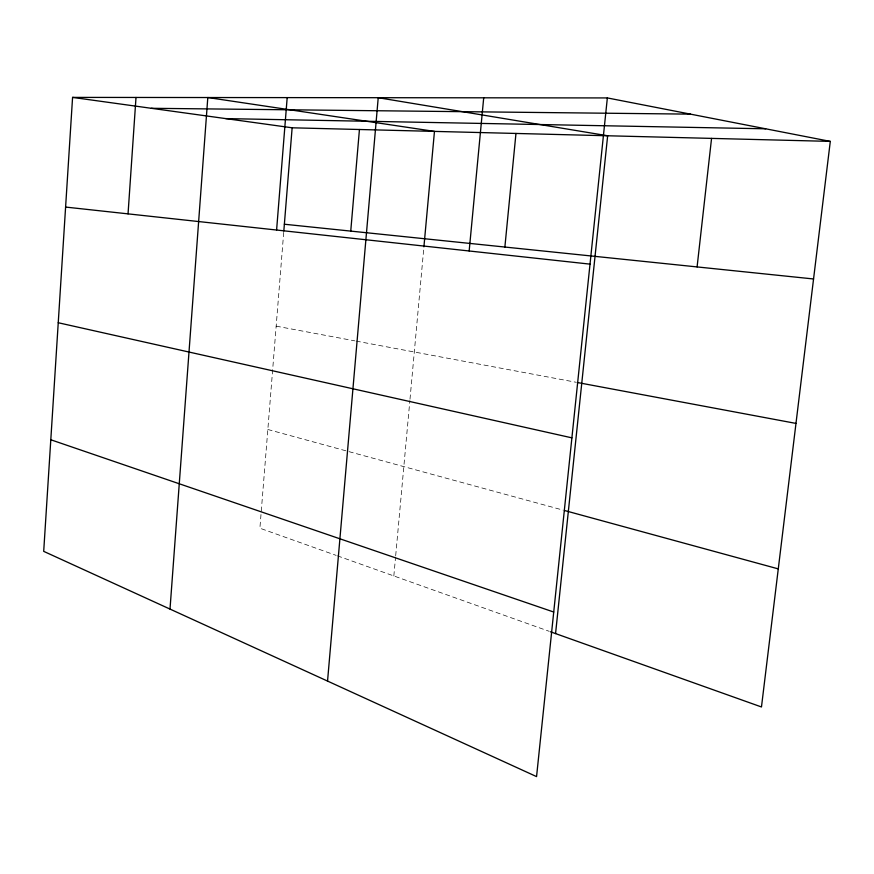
<?xml version="1.0" encoding="UTF-8"?>
<svg xmlns="http://www.w3.org/2000/svg" width="874" height="874" viewBox="0 0 874 874"><rect width="100%" height="100%" fill="white"/><g stroke="black" fill="none" stroke-linecap="round" stroke-linejoin="round"><path stroke-width="0.66" stroke-dasharray="4.37 3.28" d="M283.711 232.386L259.895 528.213L336.173 555.394M393.835 575.944L395.561 557.055M395.682 555.7L409.873 400.543M409.993 399.189L423.792 248.183M276.162 326.144L354.778 340.849M356.1 341.1L576.381 382.32M267.837 429.484L563.14 510.132M337.451 555.853L549.189 631.312"/><path stroke-width="1.31" d="M607.354 97.932L72.575 97.396L43.7 551.352L536.56 776.604L607.354 97.932L830.3 141.391L761.472 706.968L550.456 631.771M128.041 213.868L136.005 97.462M170.004 609.08L207.804 97.527L434.465 131.395L423.912 246.829M276.599 230.026L287.185 97.615M283.821 231.02L292.135 127.801L72.575 97.396M350.747 231.097L359.443 129.494M327.542 681.075L378.224 97.702L607.659 135.765L555.558 633.584M469.163 250.98L483.704 97.812M504.877 247.036L515.966 133.449M697.091 266.92L711.556 138.398M151.333 108.3L690.46 114.133M225.721 118.602L765.679 128.795M292.135 127.801L830.3 141.391M284.367 224.236L813.552 278.97M65.594 207.072L590.016 264.134M577.725 382.572L795.974 423.409M58.241 322.735L571.891 437.852M564.44 510.482L778.275 568.887M50.801 439.764L553.723 612.029"/></g></svg>
